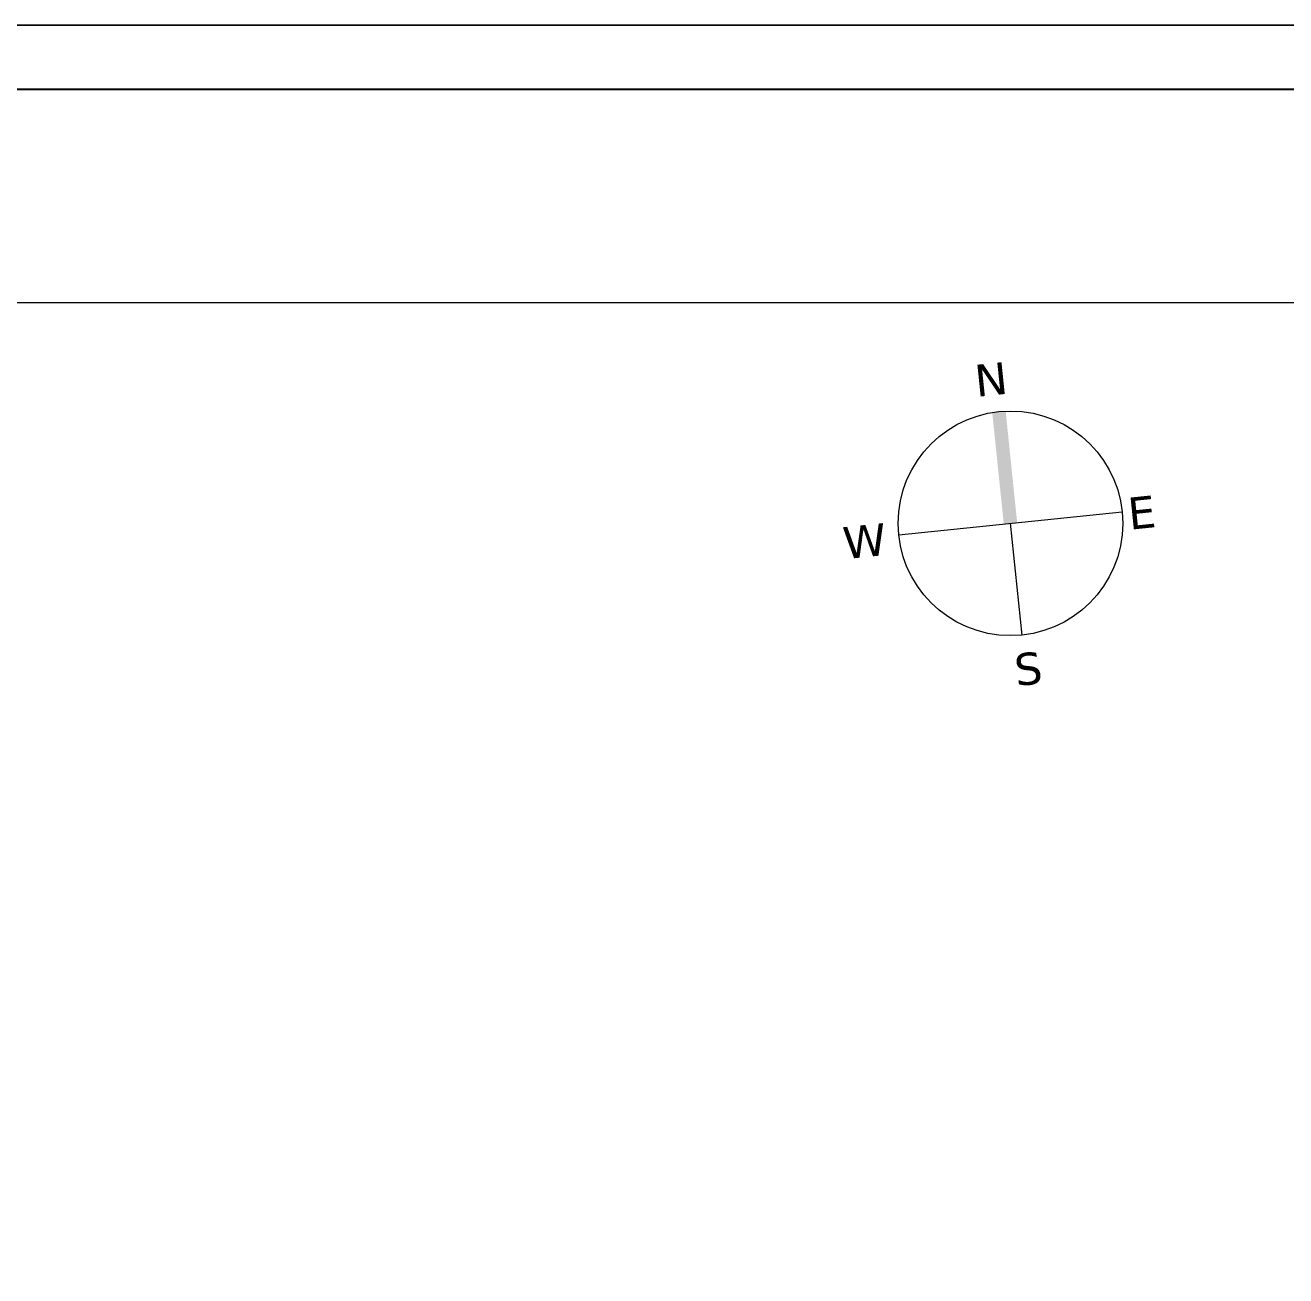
# Model space of a CAD drawing. Header units: millimetres. Extents: x -396231 to 224016, y 0 to 56679.
# Drawn here: x -166013 to -154189, y 44950 to 56679 of the extents above; entities that cross this region are included whole.
import ezdxf

# ---------------------------------------------------------------- set-up
doc = ezdxf.new("R2010")
doc.units = ezdxf.units.MM
doc.layers.add('key', color=1, linetype='Continuous', lineweight=9)
doc.layers.add('WIPCO', color=3, linetype='Continuous', lineweight=9)
doc.layers.add('keymap', color=1, linetype='Continuous')
doc.layers.add('Plot 설정선', color=251, linetype='Continuous', lineweight=9, plot=False)
doc.styles.add('WIPCO', font='')
doc.styles.get('WIPCO').set_extended_font_data('Dotum')

# ---------------------------------------------------------------- blocks, each defined once
blk = doc.blocks.new('A$C56FF6BE3')
at = {"layer": 'keymap', "lineweight": 20}
blk.add_line((0, -5.267), (0, 0.008), dxfattribs=at)
blk.add_lwpolyline([(-5.267, 0), (5.267, 0)], dxfattribs=at)
blk.add_circle((0, 0), 5.267, dxfattribs=at)
for points in [[(-0.316, 5.257), (0, 5.267), (-0.316, 0), (0, 0)], [(0.316, 5.257), (0, 5.267), (0.316, 0), (0, 0)]]:
    blk.add_solid(points, dxfattribs=at)
at = {"layer": 'keymap', "color": 7, "lineweight": 20, "char_height": 1.5, "width": 43.98556, "rotation": 360, "style": 'WIPCO'}
for s, insert, attachment_point in [('{\\fVerdana|b0|i0|c0|p34;N}', (0.559, 7.559), 3), ('{\\fVerdana|b0|i0|c0|p34;W}', (-5.873, 0.625), 3), ('{\\fVerdana|b0|i0|c0|p34;E}', (6.825, 0.623), 3), ('{\\fVerdana|b0|i0|c0|p34;S}', (-0.523, -6.117), 1)]:
    blk.add_mtext(s, dxfattribs=dict(at, insert=insert, attachment_point=attachment_point))

msp = doc.modelspace()

# ---------------------------------------------------------------- linework, layer by layer
at = {"layer": 'Plot 설정선'}
msp.add_lwpolyline([(-216230.7, 56678.6), (-216230.7, 0), (-216230.7, 56678.6), (-135983.7, 56678.6), (-216230.7, 56678.6), (-216230.7, 0), (-216230.7, 56678.6), (-135983.7, 56678.6), (-135983.7, 0), (-216230.7, 0), (-135983.7, 0), (-135983.7, 56678.6), (-135983.7, 0), (-216230.7, 0)], dxfattribs=at)
msp.add_lwpolyline([(-213630.7, 54078.6), (-143688.3, 54078.6), (-143688.3, 2600), (-213630.7, 2600)], close=True, dxfattribs=at)
at = {"layer": 'WIPCO', "color": 3, "lineweight": -3}
msp.add_lwpolyline([(-136583.7, 600), (-215630.7, 600), (-215630.7, 56078.6), (-136583.7, 56078.6)], close=True, dxfattribs=at)

# ---------------------------------------------------------------- block references
at = {"layer": 'key', "xscale": 200, "yscale": 200, "zscale": 200, "rotation": 5.904705250119795}
msp.add_blockref('A$C56FF6BE3', (-156771, 52006.9), dxfattribs=at)

doc.saveas('drawing.dxf')
